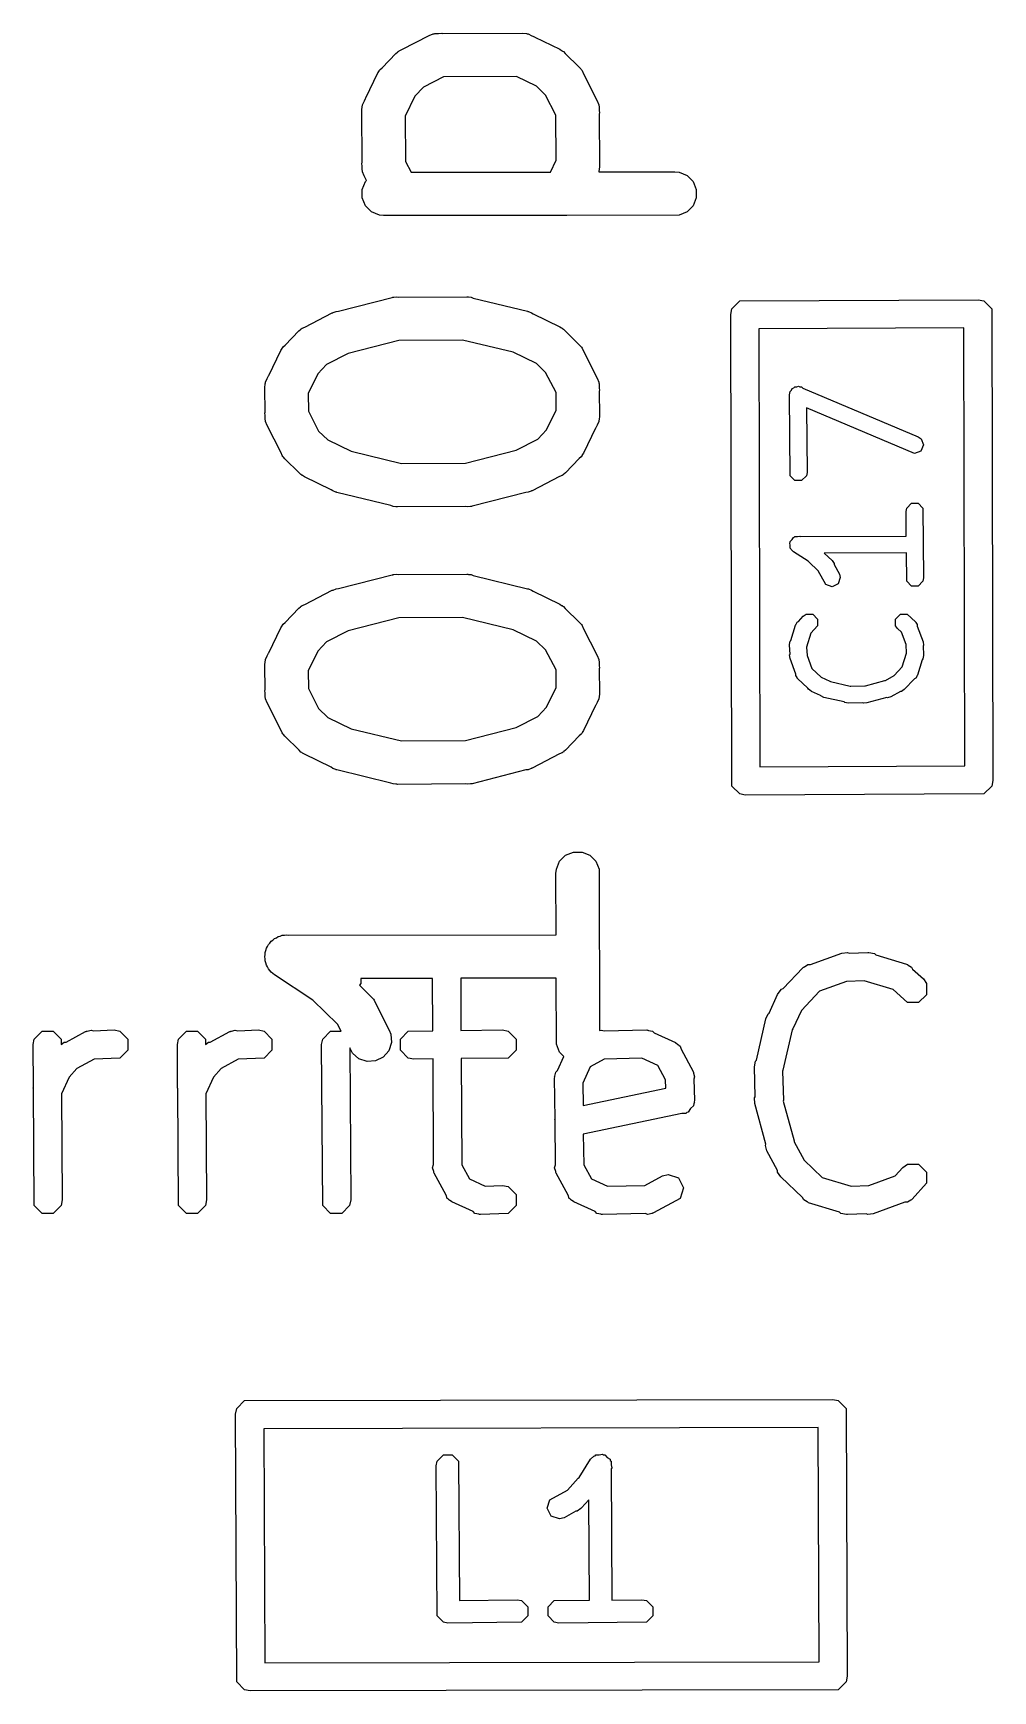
# Model space of a CAD drawing. Extents: x 4.84 to 6.71, y -5.93 to -3.85.
# Drawn here: x 5.5464 to 5.6762, y -5.3711 to -5.147 of the extents above; entities that cross this region are included whole.
import ezdxf

# ---------------------------------------------------------------- set-up
doc = ezdxf.new("R2010")
doc.units = 0
doc.header["$MEASUREMENT"] = 0
doc.layers.add('BLACK', color=7, linetype='CONTINUOUS')

msp = doc.modelspace()

# ---------------------------------------------------------------- linework, layer by layer
at = {"layer": 'BLACK', "linetype": 'CONTINUOUS'}
for p, q in [((5.59628, -5.14926), (5.6, -5.14734)), ((5.6, -5.14734), (5.60054, -5.14713)), ((5.60054, -5.14713), (5.60065, -5.14713)), ((5.60065, -5.14713), (5.60075, -5.14709)), ((5.60075, -5.14709), (5.60126, -5.14708)), ((5.60126, -5.14708), (5.60169, -5.14705)), ((5.60169, -5.14705), (5.60178, -5.14708)), ((5.60178, -5.14708), (5.61257, -5.14703)), ((5.61257, -5.14703), (5.61315, -5.14709)), ((5.61315, -5.14709), (5.61325, -5.14713)), ((5.61325, -5.14713), (5.61335, -5.14713)), ((5.61335, -5.14713), (5.61386, -5.14738)), ((5.61386, -5.14738), (5.61421, -5.14753)), ((5.61421, -5.14753), (5.61426, -5.14757)), ((5.61426, -5.14757), (5.61764, -5.14921)), ((5.59362, -5.1517), (5.59549, -5.14977)), ((5.59549, -5.14977), (5.59571, -5.14958)), ((5.59571, -5.14958), (5.59576, -5.14952)), ((5.59576, -5.14952), (5.59582, -5.14949)), ((5.59582, -5.14949), (5.59593, -5.1494)), ((5.59593, -5.1494), (5.59628, -5.14926)), ((5.61764, -5.14921), (5.61789, -5.14937)), ((5.61789, -5.14937), (5.61796, -5.1494)), ((5.61796, -5.1494), (5.61801, -5.14945)), ((5.61801, -5.14945), (5.61813, -5.14952)), ((5.61813, -5.14952), (5.61835, -5.14978)), ((5.61835, -5.14978), (5.62028, -5.15164)), ((5.59142, -5.15579), (5.59306, -5.15241)), ((5.59306, -5.15241), (5.59321, -5.15216)), ((5.59321, -5.15216), (5.59324, -5.15209)), ((5.59324, -5.15209), (5.59329, -5.15204)), ((5.59329, -5.15204), (5.59337, -5.15192)), ((5.59337, -5.15192), (5.59362, -5.1517)), ((5.62028, -5.15164), (5.62047, -5.15187)), ((5.62047, -5.15187), (5.62053, -5.15192)), ((5.62053, -5.15192), (5.62056, -5.15198)), ((5.62056, -5.15198), (5.62065, -5.15209)), ((5.62065, -5.15209), (5.6208, -5.15244)), ((5.6208, -5.15244), (5.62271, -5.15616)), ((5.59923, -5.15432), (5.59804, -5.15556)), ((5.60194, -5.15293), (5.59923, -5.15432)), ((5.61179, -5.15288), (5.60194, -5.15293)), ((5.6145, -5.1542), (5.61179, -5.15288)), ((5.61573, -5.15539), (5.6145, -5.1542)), ((5.59087, -5.15748), (5.59093, -5.1569)), ((5.59093, -5.1569), (5.59097, -5.15681)), ((5.59097, -5.15681), (5.59098, -5.1567)), ((5.59098, -5.1567), (5.59123, -5.15619)), ((5.59123, -5.15619), (5.59137, -5.15584)), ((5.59137, -5.15584), (5.59142, -5.15579)), ((5.59804, -5.15556), (5.59673, -5.15826)), ((5.61712, -5.15809), (5.61573, -5.15539)), ((5.62271, -5.15616), (5.62292, -5.1567)), ((5.62292, -5.1567), (5.62293, -5.15681)), ((5.62293, -5.15681), (5.62297, -5.1569)), ((5.62297, -5.1569), (5.62297, -5.15743)), ((5.59092, -5.16453), (5.59087, -5.15748)), ((5.59673, -5.15826), (5.59677, -5.16436)), ((5.61717, -5.1642), (5.61712, -5.15809)), ((5.62297, -5.15743), (5.623, -5.15785)), ((5.623, -5.15785), (5.62297, -5.15793)), ((5.62297, -5.15793), (5.62302, -5.16498)), ((5.5909, -5.16461), (5.59092, -5.16453)), ((5.59093, -5.16503), (5.5909, -5.16461)), ((5.59093, -5.16556), (5.59093, -5.16503)), ((5.59097, -5.16565), (5.59093, -5.16556)), ((5.59098, -5.16576), (5.59097, -5.16565)), ((5.59118, -5.1663), (5.59098, -5.16576)), ((5.59677, -5.16436), (5.59753, -5.16583)), ((5.59753, -5.16583), (5.61639, -5.1658)), ((5.61639, -5.1658), (5.61717, -5.1642)), ((5.62292, -5.16576), (5.6229, -5.16579)), ((5.6229, -5.16579), (5.63319, -5.16578)), ((5.62293, -5.16565), (5.62292, -5.16576)), ((5.62297, -5.16556), (5.62293, -5.16565)), ((5.62302, -5.16498), (5.62297, -5.16556)), ((5.63319, -5.16578), (5.63377, -5.16583)), ((5.63377, -5.16583), (5.63484, -5.16627)), ((5.59093, -5.16815), (5.59137, -5.16709)), ((5.59093, -5.1693), (5.59093, -5.16815)), ((5.59152, -5.16694), (5.59118, -5.1663)), ((5.59137, -5.16709), (5.59152, -5.16694)), ((5.63484, -5.16627), (5.63565, -5.16709)), ((5.63565, -5.16709), (5.63609, -5.16815)), ((5.63609, -5.16815), (5.63609, -5.1693)), ((5.59137, -5.17037), (5.59093, -5.1693)), ((5.59218, -5.17118), (5.59137, -5.17037)), ((5.63565, -5.17037), (5.63484, -5.17118)), ((5.63609, -5.1693), (5.63565, -5.17037)), ((5.59325, -5.17162), (5.59218, -5.17118)), ((5.59382, -5.17168), (5.59325, -5.17162)), ((5.6184, -5.17165), (5.59382, -5.17168)), ((5.61857, -5.17166), (5.6184, -5.17165)), ((5.6186, -5.17165), (5.61857, -5.17166)), ((5.63377, -5.17162), (5.6186, -5.17165)), ((5.63484, -5.17118), (5.63377, -5.17162)), ((5.58771, -5.18461), (5.59498, -5.18274)), ((5.59498, -5.18274), (5.59508, -5.18272)), ((5.59508, -5.18272), (5.59512, -5.18271)), ((5.59512, -5.18271), (5.5952, -5.18271)), ((5.5952, -5.18271), (5.59556, -5.18265)), ((5.59556, -5.18265), (5.59588, -5.1827)), ((5.59588, -5.1827), (5.60507, -5.18265)), ((5.60507, -5.18265), (5.60517, -5.18266)), ((5.60517, -5.18266), (5.60522, -5.18265)), ((5.60522, -5.18265), (5.60529, -5.18267)), ((5.60529, -5.18267), (5.60565, -5.18271)), ((5.60565, -5.18271), (5.60595, -5.18283)), ((5.60595, -5.18283), (5.61329, -5.18461)), ((5.6409, -5.18429), (5.64196, -5.18322)), ((5.64196, -5.18322), (5.67421, -5.18307)), ((5.67421, -5.18307), (5.67497, -5.18322)), ((5.67497, -5.18322), (5.67603, -5.18429)), ((5.58316, -5.18675), (5.58688, -5.18484)), ((5.58688, -5.18484), (5.58692, -5.18482)), ((5.58692, -5.18482), (5.58694, -5.18481)), ((5.58694, -5.18481), (5.58699, -5.18479)), ((5.58699, -5.18479), (5.58742, -5.18463)), ((5.58742, -5.18463), (5.58771, -5.18461)), ((5.61329, -5.18461), (5.61333, -5.18463)), ((5.61333, -5.18463), (5.61335, -5.18463)), ((5.61335, -5.18463), (5.6134, -5.18465)), ((5.6134, -5.18465), (5.61383, -5.18481)), ((5.61383, -5.18481), (5.61405, -5.18497)), ((5.61405, -5.18497), (5.61764, -5.18671)), ((5.64075, -5.18504), (5.6409, -5.18429)), ((5.6409, -5.24878), (5.64075, -5.18504)), ((5.67603, -5.18429), (5.67618, -5.24803)), ((5.5805, -5.18919), (5.58236, -5.18726)), ((5.58236, -5.18726), (5.58259, -5.18708)), ((5.58259, -5.18708), (5.58264, -5.18702)), ((5.58264, -5.18702), (5.5827, -5.18699)), ((5.5827, -5.18699), (5.58281, -5.1869)), ((5.58281, -5.1869), (5.58316, -5.18675)), ((5.59586, -5.18855), (5.58904, -5.19031)), ((5.60451, -5.1885), (5.59586, -5.18855)), ((5.61134, -5.19016), (5.60451, -5.1885)), ((5.61764, -5.18671), (5.61789, -5.18687)), ((5.61789, -5.18687), (5.61796, -5.1869)), ((5.61796, -5.1869), (5.61801, -5.18694)), ((5.61801, -5.18694), (5.61813, -5.18702)), ((5.61813, -5.18702), (5.61835, -5.18727)), ((5.61835, -5.18727), (5.62028, -5.18914)), ((5.67225, -5.18687), (5.64454, -5.187)), ((5.64454, -5.187), (5.64468, -5.2462)), ((5.67239, -5.24607), (5.67225, -5.18687)), ((5.57829, -5.19329), (5.57994, -5.18991)), ((5.57994, -5.18991), (5.58009, -5.18966)), ((5.58009, -5.18966), (5.58012, -5.18959)), ((5.58012, -5.18959), (5.58017, -5.18954)), ((5.58017, -5.18954), (5.58024, -5.18942)), ((5.58024, -5.18942), (5.5805, -5.18919)), ((5.58904, -5.19031), (5.58611, -5.19182)), ((5.6145, -5.19169), (5.61134, -5.19016)), ((5.62028, -5.18914), (5.62047, -5.18936)), ((5.62047, -5.18936), (5.62053, -5.18942)), ((5.62053, -5.18942), (5.62056, -5.18947)), ((5.62056, -5.18947), (5.62065, -5.18959)), ((5.62065, -5.18959), (5.6208, -5.18993)), ((5.6208, -5.18993), (5.62271, -5.19366)), ((5.58492, -5.19305), (5.58362, -5.19573)), ((5.58611, -5.19182), (5.58492, -5.19305)), ((5.61573, -5.19288), (5.6145, -5.19169)), ((5.61713, -5.1956), (5.61573, -5.19288)), ((5.57775, -5.19498), (5.57781, -5.1944)), ((5.57779, -5.19829), (5.57775, -5.19498)), ((5.57781, -5.1944), (5.57785, -5.1943)), ((5.57785, -5.1942), (5.5781, -5.19368)), ((5.57785, -5.1943), (5.57785, -5.1942)), ((5.5781, -5.19368), (5.57825, -5.19334)), ((5.57825, -5.19334), (5.57829, -5.19329)), ((5.62271, -5.19366), (5.62292, -5.1942)), ((5.62292, -5.1942), (5.62293, -5.1943)), ((5.62293, -5.1943), (5.62297, -5.1944)), ((5.62297, -5.1944), (5.62298, -5.19498)), ((5.62298, -5.19498), (5.623, -5.19534)), ((5.623, -5.19534), (5.62298, -5.19541)), ((5.64879, -5.19546), (5.64896, -5.19529)), ((5.64896, -5.19529), (5.64905, -5.19507)), ((5.64905, -5.19507), (5.64927, -5.19498)), ((5.64927, -5.19498), (5.64943, -5.19482)), ((5.64943, -5.19482), (5.64967, -5.19482)), ((5.64967, -5.19482), (5.64989, -5.19473)), ((5.64989, -5.19473), (5.65011, -5.19482)), ((5.65011, -5.19482), (5.65033, -5.19482)), ((5.65033, -5.19482), (5.6505, -5.19499)), ((5.6505, -5.19499), (5.66609, -5.20158)), ((5.58362, -5.19573), (5.58365, -5.1981)), ((5.61716, -5.19797), (5.61713, -5.1956)), ((5.62298, -5.19541), (5.62302, -5.19873)), ((5.6487, -5.19589), (5.64879, -5.19546)), ((5.6487, -5.1959), (5.6487, -5.19589)), ((5.6487, -5.19591), (5.6487, -5.1959)), ((5.6487, -5.1959), (5.6487, -5.1959)), ((5.64879, -5.20686), (5.6487, -5.19591)), ((5.57777, -5.19836), (5.57779, -5.19829)), ((5.5778, -5.19872), (5.57777, -5.19836)), ((5.57781, -5.1993), (5.5778, -5.19872)), ((5.57785, -5.1994), (5.57781, -5.1993)), ((5.57785, -5.19951), (5.57785, -5.1994)), ((5.57806, -5.20005), (5.57785, -5.19951)), ((5.58365, -5.1981), (5.58504, -5.20082)), ((5.61586, -5.20065), (5.61716, -5.19797)), ((5.62292, -5.19951), (5.62267, -5.20002)), ((5.62293, -5.1994), (5.62292, -5.19951)), ((5.62297, -5.1993), (5.62293, -5.1994)), ((5.62302, -5.19873), (5.62297, -5.1993)), ((5.66561, -5.20384), (5.65099, -5.19766)), ((5.65099, -5.19766), (5.65106, -5.20641)), ((5.57998, -5.20377), (5.57806, -5.20005)), ((5.58504, -5.20082), (5.58628, -5.20201)), ((5.58628, -5.20201), (5.58943, -5.20354)), ((5.61173, -5.20339), (5.61467, -5.20188)), ((5.61467, -5.20188), (5.61586, -5.20065)), ((5.62248, -5.20041), (5.62084, -5.2038)), ((5.62253, -5.20037), (5.62248, -5.20041)), ((5.62267, -5.20002), (5.62253, -5.20037)), ((5.66609, -5.20158), (5.66647, -5.20184)), ((5.66647, -5.20184), (5.66681, -5.20268)), ((5.58012, -5.20412), (5.57998, -5.20377)), ((5.58021, -5.20423), (5.58012, -5.20412)), ((5.58024, -5.20429), (5.58021, -5.20423)), ((5.5803, -5.20434), (5.58024, -5.20429)), ((5.58943, -5.20354), (5.59626, -5.2052)), ((5.60491, -5.20515), (5.61173, -5.20339)), ((5.62053, -5.20429), (5.62027, -5.20451)), ((5.62061, -5.20416), (5.62053, -5.20429)), ((5.62065, -5.20412), (5.62061, -5.20416)), ((5.62068, -5.20404), (5.62065, -5.20412)), ((5.62084, -5.2038), (5.62068, -5.20404)), ((5.66645, -5.20351), (5.66561, -5.20384)), ((5.66681, -5.20268), (5.66645, -5.20351)), ((5.58049, -5.20456), (5.5803, -5.20434)), ((5.58242, -5.20643), (5.58049, -5.20456)), ((5.58264, -5.20668), (5.58242, -5.20643)), ((5.59626, -5.2052), (5.60491, -5.20515)), ((5.61841, -5.20644), (5.61818, -5.20662)), ((5.62027, -5.20451), (5.61841, -5.20644)), ((5.65106, -5.20641), (5.65097, -5.20686)), ((5.58276, -5.20676), (5.58264, -5.20668)), ((5.58281, -5.2068), (5.58276, -5.20676)), ((5.58288, -5.20683), (5.58281, -5.2068)), ((5.58313, -5.20699), (5.58288, -5.20683)), ((5.58672, -5.20873), (5.58313, -5.20699)), ((5.58694, -5.20889), (5.58672, -5.20873)), ((5.61762, -5.20695), (5.61389, -5.20887)), ((5.61796, -5.2068), (5.61762, -5.20695)), ((5.61808, -5.20671), (5.61796, -5.2068)), ((5.61813, -5.20668), (5.61808, -5.20671)), ((5.61818, -5.20662), (5.61813, -5.20668)), ((5.64943, -5.2075), (5.64879, -5.20686)), ((5.65033, -5.2075), (5.64943, -5.2075)), ((5.65097, -5.20686), (5.65033, -5.2075)), ((5.58737, -5.20905), (5.58694, -5.20889)), ((5.58742, -5.20907), (5.58737, -5.20905)), ((5.58744, -5.20907), (5.58742, -5.20907)), ((5.58748, -5.20909), (5.58744, -5.20907)), ((5.59482, -5.21087), (5.58748, -5.20909)), ((5.59512, -5.21099), (5.59482, -5.21087)), ((5.59548, -5.21103), (5.59512, -5.21099)), ((5.59556, -5.21105), (5.59548, -5.21103)), ((5.5956, -5.21104), (5.59556, -5.21105)), ((5.5957, -5.21105), (5.5956, -5.21104)), ((5.60489, -5.211), (5.5957, -5.21105)), ((5.60522, -5.21105), (5.60489, -5.211)), ((5.60557, -5.211), (5.60522, -5.21105)), ((5.60565, -5.21099), (5.60557, -5.211)), ((5.60569, -5.21098), (5.60565, -5.21099)), ((5.60579, -5.21096), (5.60569, -5.21098)), ((5.61306, -5.20909), (5.60579, -5.21096)), ((5.61335, -5.20907), (5.61306, -5.20909)), ((5.61378, -5.20891), (5.61335, -5.20907)), ((5.61383, -5.20889), (5.61378, -5.20891)), ((5.61385, -5.20888), (5.61383, -5.20889)), ((5.61389, -5.20887), (5.61385, -5.20888)), ((5.66454, -5.21121), (5.66518, -5.21057)), ((5.66518, -5.21057), (5.66608, -5.21057)), ((5.66608, -5.21057), (5.66672, -5.21121)), ((5.66445, -5.21166), (5.66454, -5.21121)), ((5.66448, -5.21499), (5.66445, -5.21166)), ((5.66672, -5.21121), (5.66681, -5.22066)), ((5.64879, -5.21571), (5.64903, -5.21547)), ((5.64903, -5.21547), (5.64922, -5.21518)), ((5.64922, -5.21518), (5.64934, -5.21516)), ((5.64934, -5.21516), (5.64943, -5.21507)), ((5.64943, -5.21507), (5.64978, -5.21507)), ((5.64978, -5.21507), (5.65011, -5.215)), ((5.65011, -5.215), (5.65021, -5.21506)), ((5.65021, -5.21506), (5.66448, -5.21499)), ((5.64872, -5.21593), (5.64879, -5.21583)), ((5.64879, -5.21627), (5.64872, -5.21593)), ((5.64879, -5.21583), (5.64879, -5.21571)), ((5.64879, -5.21661), (5.64879, -5.21627)), ((5.64887, -5.2167), (5.64879, -5.21661)), ((5.6489, -5.21682), (5.64887, -5.2167)), ((5.64922, -5.21714), (5.6489, -5.21682)), ((5.65123, -5.2184), (5.64922, -5.21714)), ((5.6645, -5.21726), (5.65339, -5.21732)), ((5.65339, -5.21732), (5.65446, -5.21832)), ((5.66454, -5.22111), (5.6645, -5.21726)), ((5.65129, -5.2185), (5.65123, -5.2184)), ((5.65257, -5.21969), (5.65129, -5.2185)), ((5.6536, -5.22155), (5.65257, -5.21969)), ((5.65257, -5.21969), (5.65257, -5.21969)), ((5.65446, -5.21832), (5.65472, -5.21871)), ((5.65472, -5.21871), (5.65472, -5.21884)), ((5.65472, -5.21884), (5.65543, -5.22013)), ((5.58699, -5.22229), (5.58742, -5.22212)), ((5.58742, -5.22212), (5.58771, -5.2221)), ((5.58771, -5.2221), (5.59498, -5.22023)), ((5.59498, -5.22023), (5.59508, -5.22022)), ((5.59508, -5.22022), (5.59512, -5.2202)), ((5.59512, -5.2202), (5.5952, -5.2202)), ((5.5952, -5.2202), (5.59556, -5.22015)), ((5.59556, -5.22015), (5.59588, -5.2202)), ((5.59588, -5.2202), (5.60507, -5.22014)), ((5.60507, -5.22014), (5.60517, -5.22015)), ((5.60517, -5.22015), (5.60522, -5.22015)), ((5.60522, -5.22015), (5.60529, -5.22017)), ((5.60529, -5.22017), (5.60565, -5.2202)), ((5.60565, -5.2202), (5.60595, -5.22033)), ((5.60595, -5.22033), (5.61329, -5.22211)), ((5.61329, -5.22211), (5.61333, -5.22212)), ((5.61333, -5.22212), (5.61335, -5.22212)), ((5.61335, -5.22212), (5.6134, -5.22215)), ((5.6134, -5.22215), (5.61383, -5.2223)), ((5.65446, -5.22184), (5.6536, -5.22155)), ((5.65527, -5.22143), (5.65446, -5.22184)), ((5.65556, -5.22058), (5.65527, -5.22143)), ((5.65543, -5.22013), (5.65556, -5.22058)), ((5.66518, -5.22175), (5.66454, -5.22111)), ((5.66608, -5.22175), (5.66518, -5.22175)), ((5.66672, -5.22111), (5.66608, -5.22175)), ((5.66681, -5.22066), (5.66672, -5.22111)), ((5.5827, -5.22449), (5.58281, -5.22439)), ((5.58281, -5.22439), (5.58316, -5.22425)), ((5.58316, -5.22425), (5.58688, -5.22233)), ((5.58688, -5.22233), (5.58692, -5.22231)), ((5.58692, -5.22231), (5.58694, -5.2223)), ((5.58694, -5.2223), (5.58699, -5.22229)), ((5.61383, -5.2223), (5.61405, -5.22246)), ((5.61405, -5.22246), (5.61764, -5.22421)), ((5.61764, -5.22421), (5.61789, -5.22436)), ((5.61789, -5.22436), (5.61796, -5.22439)), ((5.61796, -5.22439), (5.61801, -5.22444)), ((5.61801, -5.22444), (5.61813, -5.22451)), ((5.58024, -5.22691), (5.5805, -5.22669)), ((5.5805, -5.22669), (5.58236, -5.22476)), ((5.58236, -5.22476), (5.58259, -5.22457)), ((5.58259, -5.22457), (5.58264, -5.22451)), ((5.58264, -5.22451), (5.5827, -5.22449)), ((5.59586, -5.22605), (5.58904, -5.2278)), ((5.60451, -5.226), (5.59586, -5.22605)), ((5.61134, -5.22766), (5.60451, -5.226)), ((5.61813, -5.22451), (5.61835, -5.22477)), ((5.61835, -5.22477), (5.62028, -5.22663)), ((5.62028, -5.22663), (5.62047, -5.22686)), ((5.64958, -5.22691), (5.64974, -5.22664)), ((5.64974, -5.22664), (5.64989, -5.22656)), ((5.64989, -5.22656), (5.65054, -5.22582)), ((5.65054, -5.22582), (5.65093, -5.22557)), ((5.65093, -5.22557), (5.65183, -5.22557)), ((5.65183, -5.22557), (5.65247, -5.22621)), ((5.65247, -5.22621), (5.65247, -5.22711)), ((5.66304, -5.22621), (5.66368, -5.22557)), ((5.66304, -5.22711), (5.66304, -5.22621)), ((5.66368, -5.22557), (5.66458, -5.22557)), ((5.66458, -5.22557), (5.66571, -5.22657)), ((5.66571, -5.22657), (5.66575, -5.22662)), ((5.66575, -5.22662), (5.66577, -5.22664)), ((5.66577, -5.22664), (5.66579, -5.22669)), ((5.66579, -5.22669), (5.66597, -5.22696)), ((5.57829, -5.23078), (5.57994, -5.2274)), ((5.57994, -5.2274), (5.58009, -5.22715)), ((5.58009, -5.22715), (5.58012, -5.22708)), ((5.58012, -5.22708), (5.58017, -5.22703)), ((5.58017, -5.22703), (5.58024, -5.22691)), ((5.58904, -5.2278), (5.58611, -5.22931)), ((5.6145, -5.22919), (5.61134, -5.22766)), ((5.62047, -5.22686), (5.62053, -5.22691)), ((5.62053, -5.22691), (5.62056, -5.22697)), ((5.62056, -5.22697), (5.62065, -5.22708)), ((5.62065, -5.22708), (5.6208, -5.22743)), ((5.6208, -5.22743), (5.62271, -5.23115)), ((5.64889, -5.2291), (5.64951, -5.22704)), ((5.64951, -5.22704), (5.64954, -5.22698)), ((5.64954, -5.22696), (5.64958, -5.22691)), ((5.64954, -5.22698), (5.64954, -5.22696)), ((5.65157, -5.22813), (5.65101, -5.23001)), ((5.65247, -5.22711), (5.65157, -5.22813)), ((5.66329, -5.22749), (5.66304, -5.22711)), ((5.66382, -5.22797), (5.66329, -5.22749)), ((5.66445, -5.22965), (5.66382, -5.22797)), ((5.66597, -5.22696), (5.66597, -5.22717)), ((5.66597, -5.22717), (5.66675, -5.22929)), ((5.57785, -5.23169), (5.5781, -5.23118)), ((5.5781, -5.23118), (5.57825, -5.23083)), ((5.57825, -5.23083), (5.57829, -5.23078)), ((5.58492, -5.23055), (5.58362, -5.23323)), ((5.58611, -5.22931), (5.58492, -5.23055)), ((5.61573, -5.23038), (5.6145, -5.22919)), ((5.61713, -5.23309), (5.61573, -5.23038)), ((5.62271, -5.23115), (5.62292, -5.23169)), ((5.6487, -5.22966), (5.64879, -5.22921)), ((5.6487, -5.22974), (5.6487, -5.22966)), ((5.64876, -5.23096), (5.6487, -5.22974)), ((5.6487, -5.22974), (5.6487, -5.22974)), ((5.6487, -5.22974), (5.6487, -5.22974)), ((5.6487, -5.23107), (5.64876, -5.23096)), ((5.64876, -5.23153), (5.6487, -5.23107)), ((5.64879, -5.22921), (5.64889, -5.2291)), ((5.65101, -5.23001), (5.65106, -5.23116)), ((5.65106, -5.23116), (5.65106, -5.23116)), ((5.65106, -5.23116), (5.6517, -5.23289)), ((5.66394, -5.23268), (5.6645, -5.23081)), ((5.66445, -5.22966), (5.66445, -5.22965)), ((5.6645, -5.23081), (5.66445, -5.22966)), ((5.66681, -5.23116), (5.66672, -5.23161)), ((5.66675, -5.22929), (5.66681, -5.22974)), ((5.66681, -5.22974), (5.66675, -5.22986)), ((5.66675, -5.22986), (5.6668, -5.23107)), ((5.6668, -5.23107), (5.66681, -5.23107)), ((5.66681, -5.23107), (5.6668, -5.23108)), ((5.6668, -5.23108), (5.66681, -5.23116)), ((5.57775, -5.23247), (5.57781, -5.23189)), ((5.57779, -5.23579), (5.57775, -5.23247)), ((5.57781, -5.23189), (5.57785, -5.2318)), ((5.57785, -5.2318), (5.57785, -5.23169)), ((5.58362, -5.23323), (5.58365, -5.2356)), ((5.61716, -5.23546), (5.61713, -5.23309)), ((5.62292, -5.23169), (5.62293, -5.2318)), ((5.62293, -5.2318), (5.62297, -5.23189)), ((5.62297, -5.23189), (5.62298, -5.23248)), ((5.62298, -5.23248), (5.623, -5.23284)), ((5.623, -5.23284), (5.62298, -5.2329)), ((5.62298, -5.2329), (5.62302, -5.23622)), ((5.64954, -5.23364), (5.64876, -5.23153)), ((5.6517, -5.23289), (5.65295, -5.23406)), ((5.66285, -5.23385), (5.66394, -5.23268)), ((5.66661, -5.23171), (5.666, -5.23378)), ((5.66672, -5.23161), (5.66661, -5.23171)), ((5.58365, -5.2356), (5.58504, -5.23831)), ((5.61586, -5.23814), (5.61716, -5.23546)), ((5.64954, -5.23386), (5.64954, -5.23364)), ((5.64972, -5.23413), (5.64954, -5.23386)), ((5.64974, -5.23418), (5.64972, -5.23413)), ((5.64976, -5.23419), (5.64974, -5.23418)), ((5.64979, -5.23424), (5.64976, -5.23419)), ((5.65119, -5.23555), (5.64979, -5.23424)), ((5.65124, -5.23568), (5.65119, -5.23555)), ((5.6516, -5.23596), (5.65124, -5.23568)), ((5.65295, -5.23406), (5.65416, -5.2346)), ((5.65416, -5.2346), (5.65424, -5.23466)), ((5.65424, -5.23466), (5.65691, -5.23526)), ((5.65691, -5.23526), (5.65697, -5.23529)), ((5.65697, -5.23529), (5.65888, -5.23523)), ((5.65888, -5.23523), (5.65896, -5.23524)), ((5.65896, -5.23524), (5.66159, -5.23451)), ((5.66159, -5.23451), (5.66166, -5.23451)), ((5.66166, -5.23451), (5.66285, -5.23385)), ((5.66285, -5.23385), (5.66285, -5.23385)), ((5.66558, -5.23428), (5.66421, -5.23574)), ((5.66577, -5.23418), (5.66558, -5.23428)), ((5.66593, -5.2339), (5.66577, -5.23418)), ((5.66597, -5.23386), (5.66593, -5.2339)), ((5.666, -5.23378), (5.66597, -5.23383)), ((5.66597, -5.23383), (5.66597, -5.23386)), ((5.57777, -5.23585), (5.57779, -5.23579)), ((5.5778, -5.23622), (5.57777, -5.23585)), ((5.57781, -5.2368), (5.5778, -5.23622)), ((5.57785, -5.23689), (5.57781, -5.2368)), ((5.57785, -5.237), (5.57785, -5.23689)), ((5.57806, -5.23754), (5.57785, -5.237)), ((5.57998, -5.24126), (5.57806, -5.23754)), ((5.62248, -5.23791), (5.62084, -5.24129)), ((5.62253, -5.23786), (5.62248, -5.23791)), ((5.62267, -5.23751), (5.62253, -5.23786)), ((5.62292, -5.237), (5.62267, -5.23751)), ((5.62293, -5.23689), (5.62292, -5.237)), ((5.62297, -5.2368), (5.62293, -5.23689)), ((5.62302, -5.23622), (5.62297, -5.2368)), ((5.65168, -5.236), (5.6516, -5.23596)), ((5.65289, -5.23654), (5.65168, -5.236)), ((5.65168, -5.236), (5.65168, -5.236)), ((5.65168, -5.236), (5.65168, -5.236)), ((5.65293, -5.23661), (5.65289, -5.23654)), ((5.65334, -5.2368), (5.65293, -5.23661)), ((5.6561, -5.23742), (5.65334, -5.2368)), ((5.65618, -5.2375), (5.6561, -5.23742)), ((5.65663, -5.23759), (5.65618, -5.2375)), ((5.65862, -5.23752), (5.65663, -5.23759)), ((5.6587, -5.23758), (5.65862, -5.23752)), ((5.65916, -5.23755), (5.6587, -5.23758)), ((5.66187, -5.2368), (5.65916, -5.23755)), ((5.66196, -5.23684), (5.66187, -5.2368)), ((5.66241, -5.23671), (5.66196, -5.23684)), ((5.6637, -5.236), (5.66241, -5.23671)), ((5.66383, -5.236), (5.6637, -5.236)), ((5.66421, -5.23574), (5.66383, -5.236)), ((5.58504, -5.23831), (5.58628, -5.2395)), ((5.58628, -5.2395), (5.58943, -5.24103)), ((5.61173, -5.24089), (5.61467, -5.23938)), ((5.61467, -5.23938), (5.61586, -5.23814)), ((5.58012, -5.24161), (5.57998, -5.24126)), ((5.58021, -5.24172), (5.58012, -5.24161)), ((5.58024, -5.24178), (5.58021, -5.24172)), ((5.5803, -5.24183), (5.58024, -5.24178)), ((5.58049, -5.24206), (5.5803, -5.24183)), ((5.58242, -5.24392), (5.58049, -5.24206)), ((5.58943, -5.24103), (5.59626, -5.24269)), ((5.60491, -5.24264), (5.61173, -5.24089)), ((5.62027, -5.242), (5.61841, -5.24393)), ((5.62053, -5.24178), (5.62027, -5.242)), ((5.62061, -5.24166), (5.62053, -5.24178)), ((5.62065, -5.24161), (5.62061, -5.24166)), ((5.62068, -5.24154), (5.62065, -5.24161)), ((5.62084, -5.24129), (5.62068, -5.24154)), ((5.58264, -5.24418), (5.58242, -5.24392)), ((5.58276, -5.24426), (5.58264, -5.24418)), ((5.58281, -5.2443), (5.58276, -5.24426)), ((5.58288, -5.24433), (5.58281, -5.2443)), ((5.58313, -5.24449), (5.58288, -5.24433)), ((5.58672, -5.24623), (5.58313, -5.24449)), ((5.59626, -5.24269), (5.60491, -5.24264)), ((5.61762, -5.24444), (5.61389, -5.24636)), ((5.61796, -5.2443), (5.61762, -5.24444)), ((5.61808, -5.24421), (5.61796, -5.2443)), ((5.61813, -5.24418), (5.61808, -5.24421)), ((5.61818, -5.24412), (5.61813, -5.24418)), ((5.61841, -5.24393), (5.61818, -5.24412)), ((5.58694, -5.24639), (5.58672, -5.24623)), ((5.58737, -5.24654), (5.58694, -5.24639)), ((5.58742, -5.24657), (5.58737, -5.24654)), ((5.58744, -5.24657), (5.58742, -5.24657)), ((5.58748, -5.24658), (5.58744, -5.24657)), ((5.59482, -5.24837), (5.58748, -5.24658)), ((5.61306, -5.24659), (5.60579, -5.24846)), ((5.61335, -5.24657), (5.61306, -5.24659)), ((5.61378, -5.2464), (5.61335, -5.24657)), ((5.61383, -5.24639), (5.61378, -5.2464)), ((5.61385, -5.24638), (5.61383, -5.24639)), ((5.61389, -5.24636), (5.61385, -5.24638)), ((5.64468, -5.2462), (5.67239, -5.24607)), ((5.59512, -5.24849), (5.59482, -5.24837)), ((5.59548, -5.24853), (5.59512, -5.24849)), ((5.59556, -5.24854), (5.59548, -5.24853)), ((5.5956, -5.24854), (5.59556, -5.24854)), ((5.5957, -5.24855), (5.5956, -5.24854)), ((5.60489, -5.24849), (5.5957, -5.24855)), ((5.60522, -5.24854), (5.60489, -5.24849)), ((5.60557, -5.24849), (5.60522, -5.24854)), ((5.60565, -5.24849), (5.60557, -5.24849)), ((5.60569, -5.24847), (5.60565, -5.24849)), ((5.60579, -5.24846), (5.60569, -5.24847)), ((5.64196, -5.24985), (5.6409, -5.24878)), ((5.67603, -5.24878), (5.67497, -5.24985)), ((5.67618, -5.24803), (5.67603, -5.24878)), ((5.64272, -5.25), (5.64196, -5.24985)), ((5.67497, -5.24985), (5.64272, -5.25)), ((5.61843, -5.25814), (5.6195, -5.2577)), ((5.6195, -5.2577), (5.62065, -5.2577)), ((5.62065, -5.2577), (5.62171, -5.25814)), ((5.61712, -5.26059), (5.61718, -5.26002)), ((5.61718, -5.26002), (5.61762, -5.25895)), ((5.61762, -5.25895), (5.61843, -5.25814)), ((5.62171, -5.25814), (5.62253, -5.25895)), ((5.62253, -5.25895), (5.62297, -5.26002)), ((5.62297, -5.26002), (5.62302, -5.28183)), ((5.61714, -5.26889), (5.61712, -5.26059)), ((5.57906, -5.26939), (5.57933, -5.26928)), ((5.57933, -5.26928), (5.57957, -5.26911)), ((5.57957, -5.26911), (5.57986, -5.26906)), ((5.57986, -5.26906), (5.58013, -5.26894)), ((5.58013, -5.26894), (5.58042, -5.26894)), ((5.58042, -5.26894), (5.5807, -5.26889)), ((5.5807, -5.26889), (5.58098, -5.26894)), ((5.58098, -5.26894), (5.61714, -5.26889)), ((5.57781, -5.27126), (5.57792, -5.271)), ((5.57781, -5.27156), (5.57781, -5.27126)), ((5.57792, -5.271), (5.57797, -5.27071)), ((5.57797, -5.27071), (5.57813, -5.27047)), ((5.57813, -5.27047), (5.57825, -5.2702)), ((5.57825, -5.2702), (5.57845, -5.27)), ((5.57845, -5.27), (5.57861, -5.26976)), ((5.57861, -5.26976), (5.57885, -5.26959)), ((5.57885, -5.26959), (5.57906, -5.26939)), ((5.65152, -5.27291), (5.65578, -5.27136)), ((5.65578, -5.27136), (5.65654, -5.27126)), ((5.65654, -5.27126), (5.65674, -5.27136)), ((5.65674, -5.27136), (5.65926, -5.27126)), ((5.65926, -5.27126), (5.65926, -5.27126)), ((5.65926, -5.27126), (5.65926, -5.27126)), ((5.65926, -5.27126), (5.6594, -5.27126)), ((5.6594, -5.27126), (5.66016, -5.27141)), ((5.66016, -5.27141), (5.66034, -5.27159)), ((5.57775, -5.27184), (5.57781, -5.27156)), ((5.57781, -5.27213), (5.57775, -5.27184)), ((5.57781, -5.27242), (5.57781, -5.27213)), ((5.57792, -5.27269), (5.57781, -5.27242)), ((5.57797, -5.27297), (5.57792, -5.27269)), ((5.57814, -5.27321), (5.57797, -5.27297)), ((5.57825, -5.27348), (5.57814, -5.27321)), ((5.57845, -5.27369), (5.57825, -5.27348)), ((5.57862, -5.27393), (5.57845, -5.27369)), ((5.64785, -5.27616), (5.65051, -5.27333)), ((5.65051, -5.27333), (5.65059, -5.27328)), ((5.65059, -5.27328), (5.65061, -5.27324)), ((5.65061, -5.27324), (5.6507, -5.2732)), ((5.6507, -5.2732), (5.65115, -5.27291)), ((5.65115, -5.27291), (5.65152, -5.27291)), ((5.66034, -5.27159), (5.66452, -5.27286)), ((5.66452, -5.27286), (5.66461, -5.27291)), ((5.66461, -5.27291), (5.66465, -5.27291)), ((5.66465, -5.27291), (5.66473, -5.27298)), ((5.66473, -5.27298), (5.66519, -5.27324)), ((5.66519, -5.27324), (5.66533, -5.27351)), ((5.66533, -5.27351), (5.66679, -5.27483)), ((5.57906, -5.27429), (5.57862, -5.27393)), ((5.57906, -5.2743), (5.57906, -5.27429)), ((5.58427, -5.27771), (5.57906, -5.2743)), ((5.57906, -5.2743), (5.57906, -5.2743)), ((5.57906, -5.2743), (5.57906, -5.2743)), ((5.59073, -5.27548), (5.59055, -5.27567)), ((5.59055, -5.27567), (5.59216, -5.27725)), ((5.60045, -5.27477), (5.59073, -5.27478)), ((5.59073, -5.27478), (5.59073, -5.27548)), ((5.60049, -5.28187), (5.60045, -5.27477)), ((5.61715, -5.27474), (5.60424, -5.27476)), ((5.60424, -5.27476), (5.60428, -5.28182)), ((5.61718, -5.28367), (5.61715, -5.27474)), ((5.65638, -5.27519), (5.65275, -5.27651)), ((5.6564, -5.27519), (5.65638, -5.27519)), ((5.6588, -5.2751), (5.6564, -5.27519)), ((5.66269, -5.27628), (5.6588, -5.2751)), ((5.66679, -5.27483), (5.66722, -5.27547)), ((5.66722, -5.27547), (5.66722, -5.27698)), ((5.58759, -5.28097), (5.58427, -5.27771)), ((5.59216, -5.27725), (5.59235, -5.27748)), ((5.59235, -5.27748), (5.59241, -5.27753)), ((5.59241, -5.27753), (5.59244, -5.27759)), ((5.59244, -5.27759), (5.59253, -5.2777)), ((5.59253, -5.2777), (5.59267, -5.27805)), ((5.59267, -5.27805), (5.59459, -5.28177)), ((5.64594, -5.27948), (5.64708, -5.27697)), ((5.64708, -5.27697), (5.64714, -5.27684)), ((5.64708, -5.27697), (5.64708, -5.27697)), ((5.64708, -5.27697), (5.64708, -5.27697)), ((5.64714, -5.27684), (5.64761, -5.27624)), ((5.64761, -5.27624), (5.64785, -5.27616)), ((5.65275, -5.27651), (5.6503, -5.27911)), ((5.66465, -5.27804), (5.66269, -5.27628)), ((5.66615, -5.27804), (5.66465, -5.27804)), ((5.66722, -5.27698), (5.66615, -5.27804)), ((5.64423, -5.28583), (5.64549, -5.28025)), ((5.64549, -5.28025), (5.64582, -5.27955)), ((5.64582, -5.27955), (5.64594, -5.27948)), ((5.6503, -5.27911), (5.64916, -5.2816)), ((5.5466, -5.28297), (5.54766, -5.2819)), ((5.54766, -5.2819), (5.54917, -5.2819)), ((5.54917, -5.2819), (5.55023, -5.28297)), ((5.5509, -5.2834), (5.55353, -5.28196)), ((5.55353, -5.28196), (5.55363, -5.28194)), ((5.55363, -5.28194), (5.55366, -5.2819)), ((5.55366, -5.2819), (5.55376, -5.2819)), ((5.55376, -5.2819), (5.55428, -5.28176)), ((5.55428, -5.28176), (5.5546, -5.28187)), ((5.5546, -5.28187), (5.55741, -5.28175)), ((5.55741, -5.28175), (5.55817, -5.2819)), ((5.55817, -5.2819), (5.55923, -5.28297)), ((5.56609, -5.28297), (5.56716, -5.2819)), ((5.56716, -5.2819), (5.56867, -5.2819)), ((5.56867, -5.2819), (5.56973, -5.28297)), ((5.57039, -5.2834), (5.57303, -5.28196)), ((5.57303, -5.28196), (5.57313, -5.28194)), ((5.57313, -5.28194), (5.57316, -5.2819)), ((5.57316, -5.2819), (5.57326, -5.2819)), ((5.57326, -5.2819), (5.57377, -5.28176)), ((5.57377, -5.28176), (5.5741, -5.28187)), ((5.5741, -5.28187), (5.57691, -5.28175)), ((5.57691, -5.28175), (5.57767, -5.2819)), ((5.57767, -5.2819), (5.57873, -5.28297)), ((5.58559, -5.28297), (5.58666, -5.2819)), ((5.58666, -5.2819), (5.58807, -5.2819)), ((5.58807, -5.2819), (5.58759, -5.28097)), ((5.59459, -5.28177), (5.5948, -5.28231)), ((5.5948, -5.28231), (5.59488, -5.28346)), ((5.59609, -5.28297), (5.59716, -5.2819)), ((5.59716, -5.2819), (5.60049, -5.28187)), ((5.60428, -5.28182), (5.60991, -5.28175)), ((5.60991, -5.28175), (5.61066, -5.2819)), ((5.61066, -5.2819), (5.61173, -5.28297)), ((5.62302, -5.28183), (5.62327, -5.28176)), ((5.62327, -5.28176), (5.62364, -5.28188)), ((5.62364, -5.28188), (5.62941, -5.28175)), ((5.62941, -5.28175), (5.6295, -5.28177)), ((5.6295, -5.28177), (5.62955, -5.28176)), ((5.62955, -5.28176), (5.62963, -5.2818)), ((5.62963, -5.2818), (5.63016, -5.2819)), ((5.63016, -5.2819), (5.63041, -5.28215)), ((5.63041, -5.28215), (5.63329, -5.28346)), ((5.64905, -5.28175), (5.64781, -5.2872)), ((5.64916, -5.2816), (5.64905, -5.28175)), ((5.54645, -5.28372), (5.5466, -5.28297)), ((5.54649, -5.28951), (5.54645, -5.28372)), ((5.55023, -5.28297), (5.55024, -5.28369)), ((5.55024, -5.28369), (5.55066, -5.2834)), ((5.55066, -5.2834), (5.5509, -5.2834)), ((5.55923, -5.28448), (5.55817, -5.28554)), ((5.55923, -5.28297), (5.55923, -5.28448)), ((5.56594, -5.28372), (5.56609, -5.28297)), ((5.56598, -5.28951), (5.56594, -5.28372)), ((5.56973, -5.28297), (5.56974, -5.28369)), ((5.56974, -5.28369), (5.57016, -5.2834)), ((5.57016, -5.2834), (5.57039, -5.2834)), ((5.57873, -5.28448), (5.57767, -5.28554)), ((5.57873, -5.28297), (5.57873, -5.28448)), ((5.58544, -5.28372), (5.58559, -5.28297)), ((5.58559, -5.30547), (5.58544, -5.28372)), ((5.58962, -5.2849), (5.58924, -5.28416)), ((5.58924, -5.28416), (5.58938, -5.30472)), ((5.59049, -5.28565), (5.58962, -5.2849)), ((5.59452, -5.28455), (5.59376, -5.28542)), ((5.59488, -5.28346), (5.59452, -5.28455)), ((5.59609, -5.28448), (5.59609, -5.28297)), ((5.59716, -5.28554), (5.59609, -5.28448)), ((5.61173, -5.28448), (5.61066, -5.28554)), ((5.61173, -5.28297), (5.61173, -5.28448)), ((5.61762, -5.28473), (5.61718, -5.28367)), ((5.6182, -5.28532), (5.61762, -5.28473)), ((5.63329, -5.28346), (5.6336, -5.2837)), ((5.6336, -5.2837), (5.6337, -5.28374)), ((5.6337, -5.28374), (5.63374, -5.28381)), ((5.63374, -5.28381), (5.63389, -5.28393)), ((5.63389, -5.28393), (5.63403, -5.28435)), ((5.63403, -5.28435), (5.63567, -5.28734)), ((5.55236, -5.28695), (5.55131, -5.28811)), ((5.55468, -5.28568), (5.55236, -5.28695)), ((5.55817, -5.28554), (5.55468, -5.28568)), ((5.57185, -5.28695), (5.57081, -5.28811)), ((5.57418, -5.28568), (5.57185, -5.28695)), ((5.57767, -5.28554), (5.57418, -5.28568)), ((5.59158, -5.28602), (5.59049, -5.28565)), ((5.59273, -5.28594), (5.59158, -5.28602)), ((5.59376, -5.28542), (5.59273, -5.28594)), ((5.59791, -5.28569), (5.59716, -5.28554)), ((5.60051, -5.28566), (5.59791, -5.28569)), ((5.60058, -5.29994), (5.60051, -5.28566)), ((5.61066, -5.28554), (5.6043, -5.28562)), ((5.6043, -5.28562), (5.60438, -5.29997)), ((5.61734, -5.28722), (5.6182, -5.28532)), ((5.62175, -5.28673), (5.62074, -5.28894)), ((5.62366, -5.28569), (5.62175, -5.28673)), ((5.62872, -5.28557), (5.62366, -5.28569)), ((5.6309, -5.28656), (5.62872, -5.28557)), ((5.63195, -5.28849), (5.6309, -5.28656)), ((5.64394, -5.28672), (5.64408, -5.28597)), ((5.64405, -5.29078), (5.64394, -5.28672)), ((5.64408, -5.28597), (5.64423, -5.28583)), ((5.64781, -5.2872), (5.64776, -5.28731)), ((5.55131, -5.28811), (5.55029, -5.29036)), ((5.57081, -5.28811), (5.56978, -5.29036)), ((5.61694, -5.28808), (5.61698, -5.28799)), ((5.61696, -5.28813), (5.61694, -5.28808)), ((5.61694, -5.28822), (5.61696, -5.28813)), ((5.617, -5.2938), (5.61694, -5.28822)), ((5.61698, -5.28799), (5.61709, -5.28747)), ((5.61709, -5.28747), (5.61734, -5.28722)), ((5.62074, -5.28894), (5.62078, -5.29196)), ((5.63199, -5.28961), (5.63195, -5.28849)), ((5.63567, -5.28734), (5.63569, -5.28744)), ((5.63569, -5.28744), (5.63572, -5.28747)), ((5.63572, -5.28747), (5.63573, -5.28757)), ((5.63573, -5.28757), (5.63587, -5.28808)), ((5.63587, -5.28808), (5.63576, -5.28841)), ((5.63576, -5.28841), (5.63587, -5.29122)), ((5.64776, -5.28731), (5.64787, -5.29122)), ((5.54645, -5.28958), (5.54649, -5.28951)), ((5.54649, -5.28969), (5.54645, -5.28958)), ((5.5466, -5.30547), (5.54649, -5.28969)), ((5.55029, -5.29036), (5.55038, -5.30472)), ((5.56595, -5.28958), (5.56598, -5.28951)), ((5.56599, -5.28969), (5.56595, -5.28958)), ((5.56609, -5.30547), (5.56599, -5.28969)), ((5.56978, -5.29036), (5.56988, -5.30472)), ((5.62078, -5.29196), (5.63199, -5.28961)), ((5.63578, -5.29169), (5.63572, -5.29198)), ((5.63584, -5.2916), (5.63578, -5.29169)), ((5.63587, -5.29122), (5.63582, -5.29151)), ((5.63582, -5.29151), (5.63584, -5.2916)), ((5.64396, -5.29093), (5.64405, -5.29078)), ((5.64399, -5.2917), (5.64396, -5.29093)), ((5.64787, -5.29122), (5.64784, -5.29136)), ((5.64784, -5.29136), (5.64931, -5.29674)), ((5.61698, -5.29384), (5.617, -5.2938)), ((5.61701, -5.29399), (5.61698, -5.29384)), ((5.63413, -5.29304), (5.62082, -5.29583)), ((5.63466, -5.29304), (5.63413, -5.29304)), ((5.6348, -5.2929), (5.63466, -5.29304)), ((5.635, -5.29286), (5.6348, -5.2929)), ((5.63532, -5.29238), (5.635, -5.29286)), ((5.63572, -5.29198), (5.63532, -5.29238)), ((5.64549, -5.2972), (5.64399, -5.2917)), ((5.61708, -5.29996), (5.61701, -5.29399)), ((5.62082, -5.29583), (5.62087, -5.29997)), ((5.64544, -5.29736), (5.64549, -5.2972)), ((5.64564, -5.2981), (5.64544, -5.29736)), ((5.64708, -5.30074), (5.64564, -5.2981)), ((5.64931, -5.29674), (5.64932, -5.29688)), ((5.64932, -5.29688), (5.65066, -5.29934)), ((5.60045, -5.30036), (5.60058, -5.29994)), ((5.60059, -5.30089), (5.60045, -5.30036)), ((5.60438, -5.29997), (5.60542, -5.30188)), ((5.61694, -5.30036), (5.61708, -5.29996)), ((5.61709, -5.30089), (5.61694, -5.30036)), ((5.62087, -5.29997), (5.62192, -5.30188)), ((5.65066, -5.29934), (5.65067, -5.29935)), ((5.65067, -5.29935), (5.65313, -5.30167)), ((5.66299, -5.30146), (5.66401, -5.30033)), ((5.66401, -5.30033), (5.66465, -5.2999)), ((5.66465, -5.2999), (5.66615, -5.2999)), ((5.66615, -5.2999), (5.66722, -5.30097)), ((5.60059, -5.30097), (5.60059, -5.30089)), ((5.60062, -5.30101), (5.60059, -5.30097)), ((5.60065, -5.3011), (5.60062, -5.30101)), ((5.60228, -5.30409), (5.60065, -5.3011)), ((5.60542, -5.30188), (5.60754, -5.30285)), ((5.60754, -5.30285), (5.60991, -5.30275)), ((5.60991, -5.30275), (5.61066, -5.3029)), ((5.61709, -5.30097), (5.61709, -5.30089)), ((5.61712, -5.30101), (5.61709, -5.30097)), ((5.61715, -5.3011), (5.61712, -5.30101)), ((5.61878, -5.30409), (5.61715, -5.3011)), ((5.62192, -5.30188), (5.62409, -5.30287)), ((5.62409, -5.30287), (5.62915, -5.30276)), ((5.62915, -5.30276), (5.63152, -5.30146)), ((5.63152, -5.30146), (5.63227, -5.30126)), ((5.63227, -5.30126), (5.6337, -5.30173)), ((5.6337, -5.30173), (5.63437, -5.30308)), ((5.64708, -5.30097), (5.64708, -5.30074)), ((5.64751, -5.30161), (5.64708, -5.30097)), ((5.65045, -5.30438), (5.64751, -5.30161)), ((5.65313, -5.30167), (5.65701, -5.30285)), ((5.65701, -5.30285), (5.6594, -5.30275)), ((5.6594, -5.30275), (5.65942, -5.30276)), ((5.65942, -5.30276), (5.66299, -5.30146)), ((5.66722, -5.30247), (5.66529, -5.30461)), ((5.66722, -5.30097), (5.66722, -5.30247)), ((5.55038, -5.30472), (5.55023, -5.30547)), ((5.56988, -5.30472), (5.56973, -5.30547)), ((5.58938, -5.30472), (5.58923, -5.30547)), ((5.60242, -5.30451), (5.60228, -5.30409)), ((5.60258, -5.30463), (5.60242, -5.30451)), ((5.60262, -5.30471), (5.60258, -5.30463)), ((5.60272, -5.30474), (5.60262, -5.30471)), ((5.60303, -5.30498), (5.60272, -5.30474)), ((5.60591, -5.30629), (5.60303, -5.30498)), ((5.61066, -5.3029), (5.61173, -5.30397)), ((5.61173, -5.30397), (5.61173, -5.30547)), ((5.61892, -5.30451), (5.61878, -5.30409)), ((5.61908, -5.30463), (5.61892, -5.30451)), ((5.61912, -5.30471), (5.61908, -5.30463)), ((5.61922, -5.30474), (5.61912, -5.30471)), ((5.61953, -5.30498), (5.61922, -5.30474)), ((5.62241, -5.30629), (5.61953, -5.30498)), ((5.63389, -5.30451), (5.63029, -5.30648)), ((5.63437, -5.30308), (5.63389, -5.30451)), ((5.65061, -5.30471), (5.65045, -5.30438)), ((5.65108, -5.30497), (5.65061, -5.30471)), ((5.65115, -5.30504), (5.65108, -5.30497)), ((5.65119, -5.30504), (5.65115, -5.30504)), ((5.65128, -5.30509), (5.65119, -5.30504)), ((5.65547, -5.30636), (5.65128, -5.30509)), ((5.66428, -5.30504), (5.66002, -5.30659)), ((5.66465, -5.30504), (5.66428, -5.30504)), ((5.6651, -5.30474), (5.66465, -5.30504)), ((5.66519, -5.30471), (5.6651, -5.30474)), ((5.66521, -5.30467), (5.66519, -5.30471)), ((5.66529, -5.30461), (5.66521, -5.30467)), ((5.54766, -5.30654), (5.5466, -5.30547)), ((5.54917, -5.30654), (5.54766, -5.30654)), ((5.55023, -5.30547), (5.54917, -5.30654)), ((5.56716, -5.30654), (5.56609, -5.30547)), ((5.56867, -5.30654), (5.56716, -5.30654)), ((5.56973, -5.30547), (5.56867, -5.30654)), ((5.58666, -5.30654), (5.58559, -5.30547)), ((5.58816, -5.30654), (5.58666, -5.30654)), ((5.58923, -5.30547), (5.58816, -5.30654)), ((5.60616, -5.30654), (5.60591, -5.30629)), ((5.60668, -5.30664), (5.60616, -5.30654)), ((5.60677, -5.30668), (5.60668, -5.30664)), ((5.60681, -5.30667), (5.60677, -5.30668)), ((5.60691, -5.30669), (5.60681, -5.30667)), ((5.61066, -5.30654), (5.60691, -5.30669)), ((5.61173, -5.30547), (5.61066, -5.30654)), ((5.62265, -5.30654), (5.62241, -5.30629)), ((5.62318, -5.30664), (5.62265, -5.30654)), ((5.62327, -5.30668), (5.62318, -5.30664)), ((5.62331, -5.30667), (5.62327, -5.30668)), ((5.62341, -5.30669), (5.62331, -5.30667)), ((5.62918, -5.30656), (5.62341, -5.30669)), ((5.62955, -5.30668), (5.62918, -5.30656)), ((5.63007, -5.30654), (5.62955, -5.30668)), ((5.63016, -5.30654), (5.63007, -5.30654)), ((5.63019, -5.30651), (5.63016, -5.30654)), ((5.63029, -5.30648), (5.63019, -5.30651)), ((5.65565, -5.30654), (5.65547, -5.30636)), ((5.6564, -5.30669), (5.65565, -5.30654)), ((5.65654, -5.30668), (5.6564, -5.30669)), ((5.65906, -5.30658), (5.65654, -5.30668)), ((5.65654, -5.30668), (5.65654, -5.30668)), ((5.65654, -5.30668), (5.65654, -5.30668)), ((5.65926, -5.30668), (5.65906, -5.30658)), ((5.66002, -5.30659), (5.65926, -5.30668)), ((5.57397, -5.33291), (5.57503, -5.33184)), ((5.57503, -5.33184), (5.65453, -5.33169)), ((5.65453, -5.33169), (5.65528, -5.33184)), ((5.65528, -5.33184), (5.65635, -5.33291)), ((5.57382, -5.33366), (5.57397, -5.33291)), ((5.57397, -5.36985), (5.57382, -5.33366)), ((5.65635, -5.33291), (5.6565, -5.36909)), ((5.65257, -5.33549), (5.57762, -5.33563)), ((5.57762, -5.33563), (5.57775, -5.36727)), ((5.6527, -5.36713), (5.65257, -5.33549)), ((5.60093, -5.34064), (5.60105, -5.34003)), ((5.60105, -5.36092), (5.60093, -5.34064)), ((5.60105, -5.34003), (5.6019, -5.33918)), ((5.6019, -5.33918), (5.60311, -5.33918)), ((5.60311, -5.33918), (5.60396, -5.34003)), ((5.60396, -5.34003), (5.60407, -5.35884)), ((5.62026, -5.34225), (5.62181, -5.33976)), ((5.62181, -5.33976), (5.62225, -5.33933)), ((5.62225, -5.33933), (5.62241, -5.3393)), ((5.62241, -5.3393), (5.62252, -5.33918)), ((5.62252, -5.33918), (5.62298, -5.33918)), ((5.62298, -5.33918), (5.62343, -5.33909)), ((5.62343, -5.33909), (5.62357, -5.33918)), ((5.62357, -5.33918), (5.62373, -5.33918)), ((5.62373, -5.33918), (5.62405, -5.33951)), ((5.62405, -5.33951), (5.62443, -5.33976)), ((5.62443, -5.33976), (5.62447, -5.33992)), ((5.62447, -5.33992), (5.62458, -5.34003)), ((5.62458, -5.34003), (5.62458, -5.34051)), ((5.62458, -5.34051), (5.62467, -5.34094)), ((5.62467, -5.34094), (5.62459, -5.34108)), ((5.61867, -5.34392), (5.62014, -5.34233)), ((5.62014, -5.34233), (5.62026, -5.34225)), ((5.62459, -5.34108), (5.62469, -5.35879)), ((5.61593, -5.34637), (5.61631, -5.34523)), ((5.61631, -5.34523), (5.61867, -5.34392)), ((5.62158, -5.34526), (5.62057, -5.34635)), ((5.62166, -5.35882), (5.62158, -5.34526)), ((5.61647, -5.34745), (5.61593, -5.34637)), ((5.61761, -5.34783), (5.61647, -5.34745)), ((5.61821, -5.34767), (5.61761, -5.34783)), ((5.61981, -5.34678), (5.61821, -5.34767)), ((5.61998, -5.34678), (5.61981, -5.34678)), ((5.62049, -5.34644), (5.61998, -5.34678)), ((5.62056, -5.34635), (5.62049, -5.34644)), ((5.62057, -5.34635), (5.62056, -5.34635)), ((5.62057, -5.34635), (5.62057, -5.34635)), ((5.60407, -5.35884), (5.61188, -5.35875)), ((5.61188, -5.35875), (5.61248, -5.35887)), ((5.61248, -5.35887), (5.61333, -5.35972)), ((5.61605, -5.35972), (5.6169, -5.35887)), ((5.6169, -5.35887), (5.62166, -5.35882)), ((5.62469, -5.35879), (5.62875, -5.35875)), ((5.62875, -5.35875), (5.62935, -5.35887)), ((5.62935, -5.35887), (5.6302, -5.35972)), ((5.6019, -5.36178), (5.60105, -5.36092)), ((5.61333, -5.36092), (5.61248, -5.36178)), ((5.61333, -5.35972), (5.61333, -5.36092)), ((5.61605, -5.36092), (5.61605, -5.35972)), ((5.6169, -5.36178), (5.61605, -5.36092)), ((5.6302, -5.36092), (5.62935, -5.36178)), ((5.6302, -5.35972), (5.6302, -5.36092)), ((5.6025, -5.3619), (5.6019, -5.36178)), ((5.61248, -5.36178), (5.6025, -5.3619)), ((5.6175, -5.3619), (5.6169, -5.36178)), ((5.62935, -5.36178), (5.6175, -5.3619)), ((5.57775, -5.36727), (5.6527, -5.36713)), ((5.57503, -5.37091), (5.57397, -5.36985)), ((5.65635, -5.36985), (5.65528, -5.37091)), ((5.6565, -5.36909), (5.65635, -5.36985)), ((5.57579, -5.37106), (5.57503, -5.37091)), ((5.65528, -5.37091), (5.57579, -5.37106))]:
    msp.add_line(p, q, dxfattribs=at)

doc.saveas('drawing.dxf')
